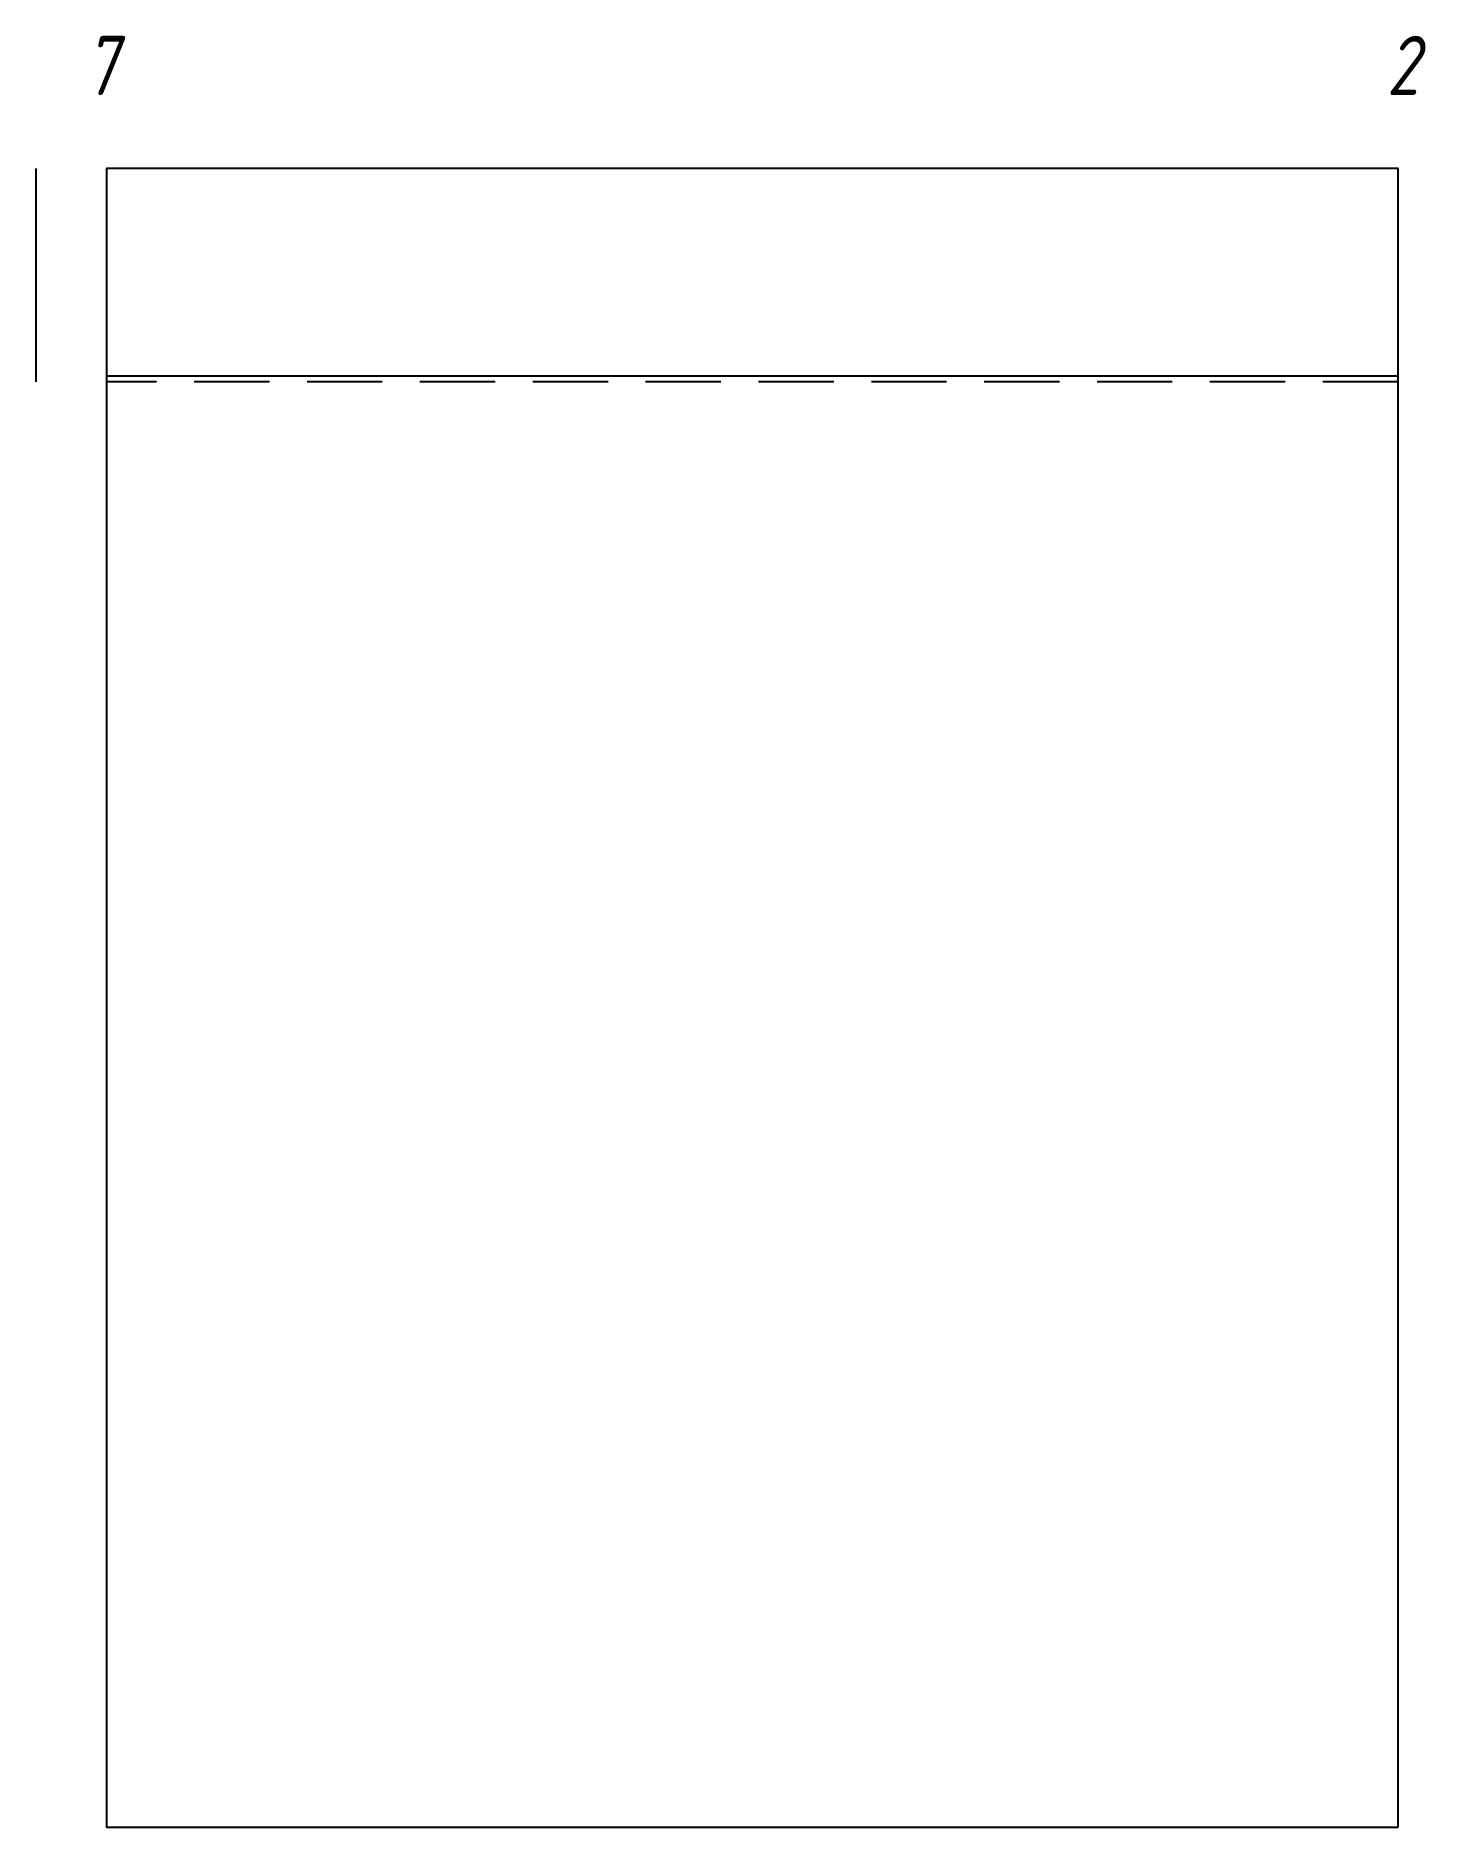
# Model space of a CAD drawing. Header units: millimetres. Extents: x -119 to 2228, y 0 to 3024.
import ezdxf
from ezdxf.enums import TextEntityAlignment as Align

# ---------------------------------------------------------------- set-up
doc = ezdxf.new("R2010")
doc.units = ezdxf.units.MM
doc.linetypes.add('DASHED', pattern=[19.05, 12.7, -6.35])
doc.layers.add('01 Черновое', color=7, linetype='Continuous')
doc.layers.add('03 Потолок', color=5, linetype='Continuous')
doc.layers.add('100 noprint', color=1, linetype='Continuous', plot=False)
doc.styles.add('ГОСТ-ISOCPEUR', font='isocpeui.ttf', dxfattribs={"width": 0.8})

msp = doc.modelspace()

# ---------------------------------------------------------------- linework, layer by layer
at = {"layer": '01 Черновое'}
msp.add_lwpolyline([(2180, 0), (2180, 2800), (0, 2800), (0, 0)], close=True, dxfattribs=at)
at = {"layer": '03 Потолок', "ltscale": 10}
msp.add_line((2180, 2449.5), (0, 2449.5), dxfattribs=at)
at = {"layer": '03 Потолок', "linetype": 'DASHED', "ltscale": 10}
msp.add_line((2180, 2440), (0, 2440), dxfattribs=at)
at = {"layer": '100 noprint'}
msp.add_line((-119.3, 2800), (-119.3, 2440), dxfattribs=at)

# ---------------------------------------------------------------- texts
at = {"layer": '01 Черновое', "style": 'ГОСТ-ISOCPEUR', "width": 0.8}
for s, p in [('7', (-9.6, 2974.1)), ('2', (2188.1, 2974.1))]:
    msp.add_text(s, height=100, dxfattribs=at).set_placement(p, align=Align.MIDDLE)

doc.saveas('drawing.dxf')
